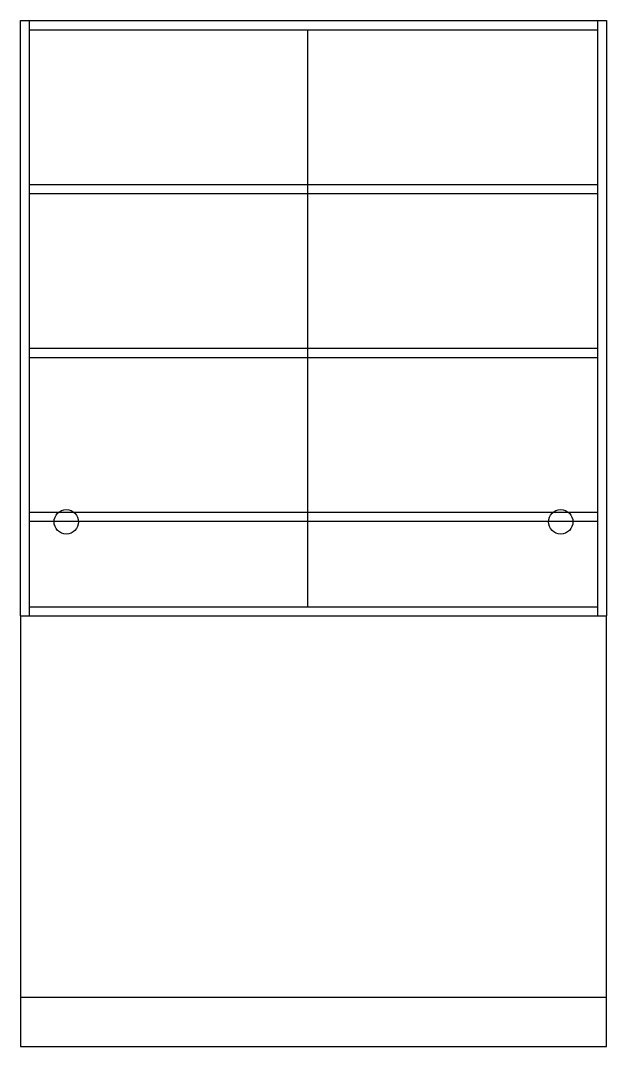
# Model space of a CAD drawing. Extents: x 0 to 48, y 0 to 84.
import ezdxf

# ---------------------------------------------------------------- set-up
doc = ezdxf.new("R2010")
doc.units = 0
doc.header["$LTSCALE"] = 3
doc.linetypes.add('HIDDEN', pattern=[0])
doc.layers.get('0').update_dxf_attribs({"linetype": 'CONTINUOUS'})
doc.layers.add('HID', color=7, linetype='HIDDEN')

msp = doc.modelspace()

# ---------------------------------------------------------------- linework, layer by layer
at = {"color": 0}
for p, q in [((0, 84), (48, 84)), ((0, 35.25), (0, 84)), ((0.75, 35.25), (0.75, 84)), ((47.25, 84), (47.25, 35.25)), ((48, 84), (48, 35.25)), ((0.75, 83.25), (47.25, 83.25)), ((23.5, 83.25), (23.5, 36)), ((0.75, 36), (47.25, 36)), ((0, 35.25), (48, 35.25))]:
    msp.add_line(p, q, dxfattribs=at)
for centre in [(3.75, 42.955), (44.25, 42.955)]:
    msp.add_circle(centre, 1, dxfattribs=at)
at = {"layer": 'HID', "color": 0}
for p, q in [((0.75, 70.586), (47.25, 70.586)), ((0.75, 69.836), (47.25, 69.836)), ((0.75, 57.164), (47.25, 57.164)), ((0.75, 56.414), (47.25, 56.414)), ((0.75, 43.75), (47.25, 43.75)), ((0.75, 43), (47.25, 43)), ((0, 35.25), (0, 4)), ((48, 4), (48, 35.25)), ((48, 4), (0, 4)), ((0, 4), (0, 0)), ((48, 0), (48, 4)), ((0, 0), (48, 0))]:
    msp.add_line(p, q, dxfattribs=at)

doc.saveas('drawing.dxf')
